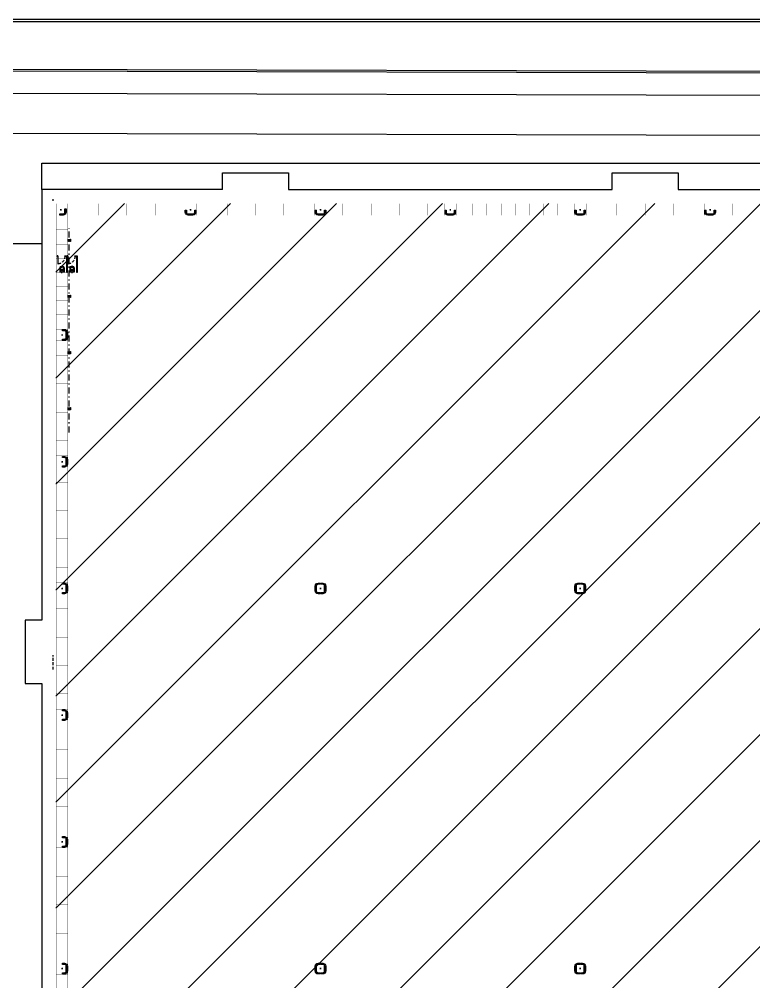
# Model space of a CAD drawing. Header units: millimetres. Extents: x 64 to 660, y 33 to 427.
# Drawn here: x 190 to 252.2, y 345.9 to 427.4 of the extents above; entities that cross this region are included whole.
import ezdxf

# ---------------------------------------------------------------- set-up
doc = ezdxf.new("R2010")
doc.units = ezdxf.units.MM
for name, pattern in [('CONTIN', [0]), ('CONTINUA', [0]), ('DASHDOT', [1, 0.5, -0.25, 0, -0.25]), ('HIDDEN', [0.375, 0.25, -0.125])]:
    doc.linetypes.add(name, pattern=pattern)
for name, color, linetype in [('A-CARP-DEFENSAS', 37, 'Continuous'), ('A-CARP-SANIT', 252, 'Continuous'), ('A-CHAPA-PROY', 251, 'HIDDEN'), ('A-EQUIP-SANIT', 251, 'Continuous'), ('A-EQUIP-SANIT-EJE', 253, 'HIDDEN'), ('A-ESTR-MET', 7, 'Continuous'), ('A-PAV-JUNTA-CONTRACCION-02', 251, 'CONTIN'), ('A-PAV-JUNTA-DILATACION', 251, 'Continuous'), ('A-PAV-JUNTA-EXPANSION', 251, 'Continuous'), ('Alambrado olimpico', 10, 'Continuous'), ('Contorno', 7, 'Continuous'), ('E-TAB', 5, 'Continuous')]:
    doc.layers.add(name, color=color, linetype=linetype)
doc.layers.add('H-1', color=7, linetype='Continuous', lineweight=18, true_color=0xffffff)

# ---------------------------------------------------------------- blocks, each defined once
blk = doc.blocks.new('*U45')
at = {"true_color": 0xf3e03b}
h = blk.add_hatch(color=53, dxfattribs=at)
h.dxf.hatch_style = 1
edge = h.paths.add_edge_path()
edge.add_line((0.35, 0.025), (0.35, 0.2))
edge.add_arc((0.2, 0.2), 0.15, 360, 450)
edge.add_line((0.2, 0.35), (-0.2, 0.35))
edge.add_arc((-0.2, 0.2), 0.15, 90, 180)
edge.add_line((-0.35, 0.2), (-0.35, 0.025))
edge.add_line((-0.35, 0.025), (-0.45, 0.025))
edge.add_line((-0.45, 0.025), (-0.45, 0.2))
edge.add_arc((-0.2, 0.2), 0.25, 90, 180, ccw=False)
edge.add_line((-0.2, 0.45), (0.2, 0.45))
edge.add_arc((0.2, 0.2), 0.25, 0, 90, ccw=False)
edge.add_line((0.45, 0.2), (0.45, 0.025))
edge.add_line((0.45, 0.025), (0.35, 0.025))
at = {"color": 253, "linetype": 'DASHDOT', "ltscale": 0.2}
for p, q in [((-0.05, 0), (0.05, 0)), ((0, -0.05), (0, 0.05))]:
    blk.add_line(p, q, dxfattribs=at)
blk.add_lwpolyline([(0.35, 0.025), (0.35, 0.2, 0.414214), (0.2, 0.35), (-0.2, 0.35, 0.414214), (-0.35, 0.2), (-0.35, 0.025), (-0.45, 0.025), (-0.45, 0.2, -0.414214), (-0.2, 0.45), (0.2, 0.45, -0.414214), (0.45, 0.2), (0.45, 0.025)], format="xyb", close=True)
blk.add_lwpolyline([(0.4, 0), (0.4, 0.2, 0.414214), (0.2, 0.4), (-0.2, 0.4, 0.414214), (-0.4, 0.2), (-0.4, 0)], format="xyb", dxfattribs=at)
at = {"color": 251, "linetype": 'HIDDEN', "ltscale": 0.1}
for centre in [(-0.4, 0.1), (0, 0.4), (0.4, 0.1)]:
    blk.add_circle(centre, 0.05, dxfattribs=at)
blk = doc.blocks.new('*U13')
at = {"true_color": 0xf3e03b}
h = blk.add_hatch(color=53, dxfattribs=at)
h.dxf.hatch_style = 1
edge = h.paths.add_edge_path()
edge.add_line((-0.35, -0.025), (-0.35, -0.2))
edge.add_arc((-0.2, -0.2), 0.15, 180, 270)
edge.add_line((-0.2, -0.35), (0.2, -0.35))
edge.add_arc((0.2, -0.2), 0.15, 270, 360)
edge.add_line((0.35, -0.2), (0.35, -0.025))
edge.add_line((0.35, -0.025), (0.45, -0.025))
edge.add_line((0.45, -0.025), (0.45, -0.2))
edge.add_arc((0.2, -0.2), 0.25, -90, 0, ccw=False)
edge.add_line((0.2, -0.45), (-0.2, -0.45))
edge.add_arc((-0.2, -0.2), 0.25, 180, 270, ccw=False)
edge.add_line((-0.45, -0.2), (-0.45, -0.025))
edge.add_line((-0.45, -0.025), (-0.35, -0.025))
at = {"color": 253, "linetype": 'DASHDOT', "ltscale": 0.2}
for p, q in [((0.05, 0), (-0.05, 0)), ((0, 0.05), (0, -0.05))]:
    blk.add_line(p, q, dxfattribs=at)
blk.add_lwpolyline([(-0.4, 0), (-0.4, -0.2, 0.414214), (-0.2, -0.4), (0.2, -0.4, 0.414214), (0.4, -0.2), (0.4, 0)], format="xyb", dxfattribs=at)
blk.add_lwpolyline([(-0.35, -0.025), (-0.35, -0.2, 0.414214), (-0.2, -0.35), (0.2, -0.35, 0.414214), (0.35, -0.2), (0.35, -0.025), (0.45, -0.025), (0.45, -0.2, -0.414214), (0.2, -0.45), (-0.2, -0.45, -0.414214), (-0.45, -0.2), (-0.45, -0.025)], format="xyb", close=True)
at = {"color": 251, "linetype": 'HIDDEN', "ltscale": 0.1}
for centre in [(-0.4, -0.1), (0, -0.4), (0.4, -0.1)]:
    blk.add_circle(centre, 0.05, dxfattribs=at)
blk = doc.blocks.new('*U41')
at = {"true_color": 0xf3e03b}
h = blk.add_hatch(color=53, dxfattribs=at)
h.dxf.hatch_style = 1
edge = h.paths.add_edge_path()
edge.add_line((-0.075, -0.35), (0.2, -0.35))
edge.add_arc((0.2, -0.2), 0.15, 270, 360)
edge.add_line((0.35, -0.2), (0.35, 0.075))
edge.add_line((0.35, 0.075), (0.45, 0.075))
edge.add_line((0.45, 0.075), (0.45, -0.2))
edge.add_arc((0.2, -0.2), 0.25, -90, 0, ccw=False)
edge.add_line((0.2, -0.45), (-0.075, -0.45))
edge.add_line((-0.075, -0.45), (-0.075, -0.35))
at = {"color": 253, "linetype": 'DASHDOT', "ltscale": 0.2}
for p, q in [((0.05, 0), (-0.05, 0)), ((0, 0.05), (0, -0.05))]:
    blk.add_line(p, q, dxfattribs=at)
blk.add_lwpolyline([(-0.1, -0.4), (0.2, -0.4, 0.414214), (0.4, -0.2), (0.4, 0.1)], format="xyb", dxfattribs=at)
blk.add_lwpolyline([(-0.075, -0.35), (-0.075, -0.35), (-0.075, -0.35), (0.2, -0.35, 0.414214), (0.35, -0.2), (0.35, 0.075), (0.45, 0.075), (0.45, -0.2, -0.414214), (0.2, -0.45), (-0.075, -0.45), (-0.075, -0.45), (-0.075, -0.45)], format="xyb", close=True)
at = {"color": 251, "linetype": 'HIDDEN', "ltscale": 0.1}
for centre in [(0.4, 0), (0, -0.4)]:
    blk.add_circle(centre, 0.05, dxfattribs=at)
blk = doc.blocks.new('EQ-SANIT-INOD-Ferrum-Bari-PL')
at = {"color": 0}
for p, q in [((-0.172, 0), (0.172, 0)), ((-0.175, -0.185), (-0.175, -0.003)), ((-0.175, -0.37499), (-0.175, -0.185)), ((-0.13, -0.37499), (-0.13, -0.017)), ((-0.128, -0.015), (0.128, -0.015)), ((-0.05, -0.15), (0.05, -0.15)), ((0.13, -0.017), (0.13, -0.37499)), ((0.175, -0.185), (0.175, -0.003)), ((0.175, -0.37499), (0.175, -0.185))]:
    blk.add_line(p, q, dxfattribs=at)
at = {"color": 251}
for centre in [(-0.08, -0.09), (0.08, -0.09)]:
    blk.add_circle(centre, 0.0085, dxfattribs=at)
at = {"color": 0}
for centre, radius, start, end in [((-0.172, -0.003), 0.003, 90, 180), ((0.172, -0.003), 0.003, 0, 90), ((-0.05, -0.37499), 0.125, 180, 258.555847), ((-0.128, -0.017), 0.002, 90, 180), ((-0.05, -0.23), 0.08, 90, 180), ((-0.05, -0.37499), 0.08, 180, 258.555847), ((0, -0.128), 0.377, 258.555847, 281.444153), ((0, -0.128), 0.332, 258.555847, 281.444153), ((0.05, -0.23), 0.08, 0, 90), ((0.05, -0.37499), 0.08, 281.444153, 0), ((0.05, -0.37499), 0.125, 281.444153, 0), ((0.128, -0.017), 0.002, 0, 90)]:
    blk.add_arc(centre, radius, start, end, dxfattribs=at)
at = {"color": 251}
for centre, radius, start, end in [((0.0204, -0.310009), 0.075003, 172.394219, 172.744003), ((0.00264, -0.311703), 0.057763, 92.61926, 168.39406), ((-0.00264, -0.311703), 0.057763, 11.60594, 87.38074), ((-0.0204, -0.310009), 0.075003, 7.255997, 7.605781)]:
    blk.add_arc(centre, radius, start, end, dxfattribs=at)
blk = doc.blocks.new('*U89')
at = {"color": 252, "linetype": 'ByBlock'}
for p, q in [((-0.088584, 0.039042), (-0.057972, 0.039042)), ((-0.088584, 0.039042), (-0.088584, 0.037042)), ((-0.088584, 0.037042), (-0.060859, 0.037042)), ((-0.063682, 0.033302), (-0.048654, 0.033302)), ((-0.056168, 0.025787), (-0.056168, 0.040816)), ((-0.052427, 0.000885), (-0.052427, 0.02861)), ((-0.050427, 0.000885), (-0.052427, 0.000885)), ((-0.050427, 0.000885), (-0.050427, 0.031498))]:
    blk.add_line(p, q, dxfattribs=at)
blk.add_lwpolyline([(-0.659298, 0), (-0.82, 0), (-0.82, 0.03), (-0.674298, 0.03), (-0.674298, 0.015), (-0.659298, 0.015), (-0.659298, 0)])
for points in [[(-0.07447, 0.636431), (-0.08947, 0.636431), (-0.08947, 0.03947), (-0.05947, 0.03947), (-0.05947, 0.651431), (-0.07447, 0.651431)], [(-0.05, 0), (0, 0), (0, 0.03), (-0.05, 0.03)]]:
    blk.add_lwpolyline(points, close=True)
blk.add_circle((-0.056168, 0.033302), 0.006, dxfattribs=at)
at = {"color": 252, "linetype": 'HIDDEN'}
blk.add_arc((-0.052504, 0.030026), 0.621793, 92.024426, 180.002399, dxfattribs=at)
blk = doc.blocks.new('PERFIL-HEB200-01-PL')
at = {"color": 254, "linetype": 'HIDDEN', "ltscale": 0.2}
for p, q in [((-0.1, 0), (0.1, 0)), ((0, -0.1), (0, 0.1))]:
    blk.add_line(p, q, dxfattribs=at)
at = {"color": 0}
blk.add_lwpolyline([(0.0045, 0.067), (0.0045, -0.067, 0.414214), (0.0225, -0.085), (0.1, -0.085), (0.1, -0.1), (-0.1, -0.1), (-0.1, -0.085), (-0.0225, -0.085, 0.414214), (-0.0045, -0.067), (-0.0045, 0.067, 0.414214), (-0.0225, 0.085), (-0.1, 0.085), (-0.1, 0.1), (0.1, 0.1), (0.1, 0.085), (0.0225, 0.085, 0.414214)], format="xyb", close=True, dxfattribs=at)

msp = doc.modelspace()

# ---------------------------------------------------------------- hatches: boundary and pattern name
at = {"layer": 'H-1'}
h = msp.add_hatch(dxfattribs=at)
h.set_pattern_fill('ANSI31', color=253, scale=2)
h.set_pattern_definition([(45, (-4639.8004, -1418.538), (-4.490128, 4.490128), [])])
h.paths.add_polyline_path([(248.025, 411.801), (193.113, 411.801), (193.113, 282.207), (248.025, 282.207)])
h.paths.add_polyline_path([(313.397, 411.801), (248.025, 411.801), (248.025, 282.207), (313.397, 282.207)])
h.paths.add_polyline_path([(391.92, 411.801), (313.397, 411.801), (313.397, 282.207), (391.92, 282.207)])

# ---------------------------------------------------------------- linework, layer by layer
at = {"layer": 'A-CARP-SANIT'}
for points in [[(194.063, 407.361), (194.063, 405.961), (194.033, 405.961), (194.033, 407.361)], [(194.913, 407.361), (194.913, 405.961), (194.883, 405.961), (194.883, 407.361)]]:
    msp.add_lwpolyline(points, close=True, dxfattribs=at)
at = {"layer": 'A-CHAPA-PROY'}
msp.add_line((192.883, 372.321, 0.001), (192.883, 373.561, 0.001), dxfattribs=at)
at = {"layer": 'A-EQUIP-SANIT-EJE', "ltscale": 0.5}
for p, q in [((193.623, 405.911), (193.623, 406.52)), ((194.473, 405.911), (194.473, 406.52))]:
    msp.add_line(p, q, dxfattribs=at)
at = {"layer": 'A-ESTR-MET', "color": 251, "linetype": 'DASHDOT'}
msp.add_line((194.233, 392.421), (194.233, 409.681), dxfattribs=at)
at = {"layer": 'A-PAV-JUNTA-CONTRACCION-02', "const_width": 0.02}
for points in [[(195.513, 410.801), (195.513, 411.791)], [(196.713, 410.801), (196.713, 411.791)], [(197.913, 410.801), (197.913, 411.791)], [(199.113, 410.801), (199.113, 411.791)], [(200.313, 410.801), (200.313, 411.791)], [(201.513, 410.801), (201.513, 411.791)], [(202.713, 410.801), (202.713, 411.791)], [(206.413, 410.801), (206.413, 411.791)], [(207.613, 410.801), (207.613, 411.791)], [(208.813, 410.801), (208.813, 411.791)], [(210.013, 410.801), (210.013, 411.791)], [(211.213, 410.801), (211.213, 411.791)], [(212.413, 410.801), (212.413, 411.791)], [(213.613, 410.801), (213.613, 411.791)], [(217.413, 411.791), (217.413, 410.801)], [(218.613, 411.791), (218.613, 410.801)], [(219.813, 411.791), (219.813, 410.801)], [(221.013, 411.791), (221.013, 410.801)], [(222.213, 411.791), (222.213, 410.801)], [(223.413, 411.791), (223.413, 410.801)], [(224.613, 411.791), (224.613, 410.801)], [(228.413, 411.791), (228.413, 410.801)], [(229.613, 411.791), (229.613, 410.801)], [(230.813, 411.791), (230.813, 410.801)], [(232.013, 411.791), (232.013, 410.801)], [(233.213, 411.791), (233.213, 410.801)], [(234.413, 411.791), (234.413, 410.801)], [(235.613, 411.791), (235.613, 410.801)], [(239.413, 411.791), (239.413, 410.801)], [(240.613, 411.791), (240.613, 410.801)], [(241.813, 411.791), (241.813, 410.801)], [(243.013, 411.791), (243.013, 410.801)], [(244.213, 411.791), (244.213, 410.801)], [(245.413, 411.791), (245.413, 410.801)], [(246.613, 411.791), (246.613, 410.801)], [(250.413, 411.791), (250.413, 410.801)], [(251.613, 411.791), (251.613, 410.801)], [(194.113, 409.571), (193.123, 409.571)], [(194.113, 408.371), (193.123, 408.371)], [(194.113, 407.171), (193.123, 407.171)], [(194.113, 405.971), (193.123, 405.971)], [(194.113, 404.771), (193.123, 404.771)], [(194.113, 403.571), (193.123, 403.571)], [(194.113, 402.371), (193.123, 402.371)], [(193.123, 398.931), (194.113, 398.931)], [(193.123, 397.731), (194.113, 397.731)], [(193.123, 396.531), (194.113, 396.531)], [(193.123, 395.331), (194.113, 395.331)], [(193.123, 394.131), (194.113, 394.131)], [(193.123, 392.931), (194.113, 392.931)], [(193.123, 391.731), (194.113, 391.731)], [(194.113, 388.201), (193.123, 388.201)], [(194.113, 387.001), (193.123, 387.001)], [(194.113, 385.801), (193.123, 385.801)], [(194.113, 384.601), (193.123, 384.601)], [(194.113, 383.401), (193.123, 383.401)], [(194.113, 382.201), (193.123, 382.201)], [(194.113, 381.001), (193.123, 381.001)], [(194.113, 377.471), (193.123, 377.471)], [(194.113, 376.271), (193.123, 376.271)], [(194.113, 375.071), (193.123, 375.071)], [(194.113, 373.871), (193.123, 373.871)], [(194.113, 372.671), (193.123, 372.671)], [(194.113, 371.471), (193.123, 371.471)], [(194.113, 370.271), (193.123, 370.271)], [(194.113, 366.731), (193.123, 366.731)], [(194.113, 365.531), (193.123, 365.531)], [(194.113, 364.331), (193.123, 364.331)], [(194.113, 363.131), (193.123, 363.131)], [(194.113, 361.931), (193.123, 361.931)], [(194.113, 360.731), (193.123, 360.731)], [(194.113, 359.531), (193.123, 359.531)], [(194.113, 356.001), (193.123, 356.001)], [(194.113, 354.801), (193.123, 354.801)], [(194.113, 353.601), (193.123, 353.601)], [(194.113, 352.401), (193.123, 352.401)], [(194.113, 351.201), (193.123, 351.201)], [(194.113, 350.001), (193.123, 350.001)], [(194.113, 348.801), (193.123, 348.801)]]:
    msp.add_lwpolyline(points, dxfattribs=at)
at = {"layer": 'A-PAV-JUNTA-DILATACION', "const_width": 0.02}
for points in [[(390.938, 284.891), (194.113, 284.891), (194.113, 410.801)], [(194.113, 410.801), (390.938, 410.801)]]:
    msp.add_lwpolyline(points, dxfattribs=at)
at = {"layer": 'A-PAV-JUNTA-EXPANSION', "const_width": 0.02}
for points in [[(193.123, 410.801), (194.113, 410.801), (194.113, 411.791), (193.123, 411.791)], [(193.123, 282.211), (391.903, 282.211), (391.903, 411.791), (193.123, 411.791)], [(205.013, 410.801), (204.013, 410.801), (204.013, 411.791), (205.013, 411.791)], [(216.013, 410.801), (215.013, 410.801), (215.013, 411.791), (216.013, 411.791)], [(227.013, 410.801), (226.013, 410.801), (226.013, 411.791), (227.013, 411.791)], [(238.013, 410.801), (237.013, 410.801), (237.013, 411.791), (238.013, 411.791)], [(249.013, 410.801), (248.013, 410.801), (248.013, 411.791), (249.013, 411.791)], [(193.123, 400.171), (194.113, 400.171), (194.113, 401.171), (193.123, 401.171)], [(193.123, 389.431), (194.113, 389.431), (194.113, 390.431), (193.123, 390.431)], [(193.123, 378.701), (194.113, 378.701), (194.113, 379.701), (193.123, 379.701)], [(193.123, 367.971), (194.113, 367.971), (194.113, 368.971), (193.123, 368.971)], [(193.123, 357.231), (194.113, 357.231), (194.113, 358.231), (193.123, 358.231)], [(193.123, 346.501), (194.113, 346.501), (194.113, 347.501), (193.123, 347.501)]]:
    msp.add_lwpolyline(points, close=True, dxfattribs=at)
at = {"layer": 'Alambrado olimpico', "color": 252, "linetype": 'CONTINUA'}
for points in [[(72.574, 364.807), (86.558, 364.797), (111.993, 374.566), (147.826, 374.569), (147.826, 408.415), (191.913, 408.415)], [(72.574, 364.807), (86.558, 364.797), (111.993, 374.566), (147.826, 374.569), (147.826, 408.415), (191.883, 408.415)], [(72.574, 364.807), (86.558, 364.797), (111.993, 374.566), (147.826, 374.569), (147.826, 408.415), (191.883, 408.415)]]:
    msp.add_lwpolyline(points, dxfattribs=at)
at = {"layer": 'Contorno', "color": 252, "linetype": 'ByBlock'}
for p, q in [((70.173, 427.413, 0), (575.342, 427.413, 0)), ((70.189, 427.213, 0), (575.342, 427.213, 0)), ((262.111, 422.966), (187.387, 423.147)), ((187.387, 423.047), (262.111, 422.866)), ((261.107, 420.935), (186.385, 421.116)), ((261.107, 417.554), (186.385, 417.736))]:
    msp.add_line(p, q, dxfattribs=at)
at = {"layer": 'Contorno', "color": 252}
for p, q in [((191.913, 413.001), (191.913, 415.231)), ((191.913, 415.231), (408.813, 415.231, 0)), ((207.226, 413.001), (191.913, 413.001)), ((191.913, 413.001), (191.913, 376.519)), ((212.801, 413.001), (240.226, 413.001)), ((245.801, 413.001), (273.226, 413.001)), ((191.913, 376.519), (190.513, 376.519)), ((190.513, 376.519), (190.513, 371.154)), ((190.513, 371.154), (191.913, 371.154)), ((191.913, 371.154), (191.913, 322.849))]:
    msp.add_line(p, q, dxfattribs=at)
for points in [[(207.226, 413.001), (207.226, 414.401), (212.801, 414.401), (212.801, 413.001)], [(240.226, 413.001), (240.226, 414.401), (245.801, 414.401), (245.801, 413.001)]]:
    msp.add_lwpolyline(points, dxfattribs=at)
at = {"layer": 'E-TAB', "color": 252, "linetype": 'CONTINUA'}
msp.add_line((192.883, 412.031), (192.883, 412.162), dxfattribs=at)
msp.add_line((192.883, 412.031), (192.883, 412.162), dxfattribs=at)
msp.add_line((192.883, 412.031), (192.883, 412.162), dxfattribs=at)

# ---------------------------------------------------------------- block references
at = {"layer": 'A-CARP-DEFENSAS'}
for name, p in [('*U41', (193.513, 411.276)), ('*U13', (204.513, 411.276)), ('*U13', (215.513, 411.276)), ('*U13', (226.513, 411.276)), ('*U13', (237.513, 411.276)), ('*U13', (248.513, 411.276))]:
    msp.add_blockref(name, p, dxfattribs=at)
at = {"layer": 'A-CARP-DEFENSAS', "rotation": 90}
for name, p in [('*U13', (193.638, 400.671)), ('*U13', (193.638, 389.931)), ('*U13', (193.638, 379.201)), ('*U45', (215.513, 379.201)), ('*U13', (215.513, 379.201)), ('*U45', (237.513, 379.201)), ('*U13', (237.513, 379.201)), ('*U13', (193.638, 368.471)), ('*U13', (193.638, 357.731)), ('*U13', (193.638, 347.001)), ('*U45', (215.513, 347.001)), ('*U13', (215.513, 347.001)), ('*U45', (237.513, 347.001)), ('*U13', (237.513, 347.001))]:
    msp.add_blockref(name, p, dxfattribs=at)
at = {"layer": 'A-CARP-SANIT', "rotation": 180}
for p in [(193.213, 407.361), (194.063, 407.361)]:
    msp.add_blockref('*U89', p, dxfattribs=at)
at = {"layer": 'A-EQUIP-SANIT', "rotation": 180}
for p in [(193.623, 405.981), (194.473, 405.981)]:
    msp.add_blockref('EQ-SANIT-INOD-Ferrum-Bari-PL', p, dxfattribs=at)
at = {"layer": 'A-ESTR-MET', "rotation": 270}
for p in [(194.233, 408.681), (194.233, 403.931), (194.233, 399.171), (194.233, 394.421)]:
    msp.add_blockref('PERFIL-HEB200-01-PL', p, dxfattribs=at)

doc.saveas('drawing.dxf')
